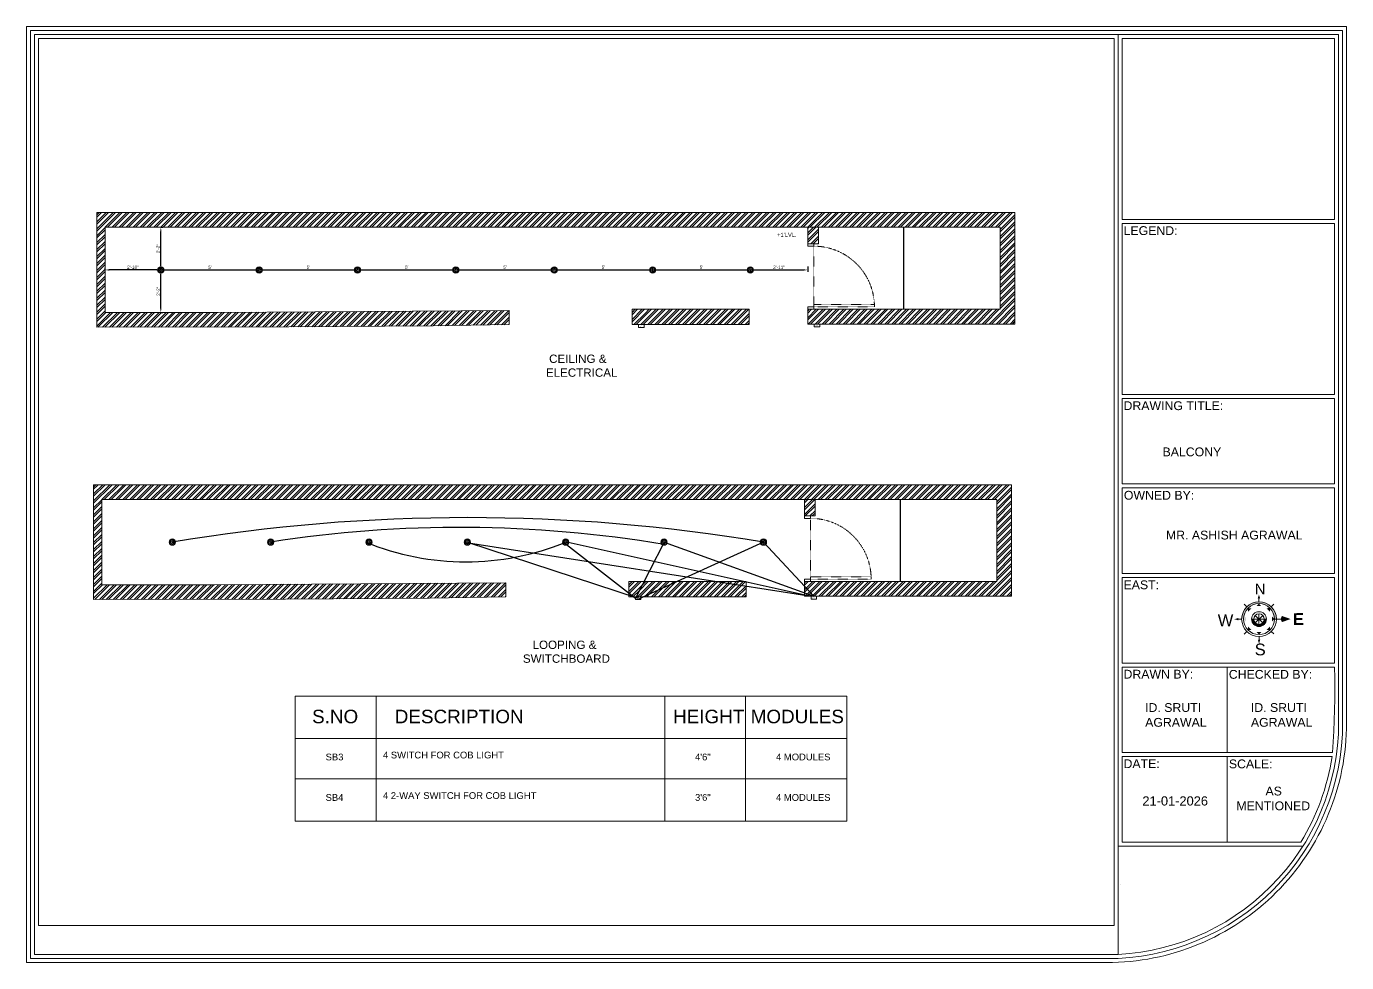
# Model space of a CAD drawing. Header units: inches. Extents: x 213 to 17763, y -4830 to 1802.
# Drawn here: x 8540 to 9346, y -1275 to -704 of the extents above; entities that cross this region are included whole.
import ezdxf

# ---------------------------------------------------------------- set-up
doc = ezdxf.new("R2010")
doc.units = ezdxf.units.IN
doc.header["$MEASUREMENT"] = 0
for name, pattern in [('ACAD_ISO02W100', [15, 12, -3]), ('AUDIT_D_060311083008-3', [0]), ('DASHED2', [0.375, 0.25, -0.125]), ('HIDDEN', [0.375, 0.25, -0.125])]:
    doc.linetypes.add(name, pattern=pattern)
for name, color, linetype in [('.', 30, 'Continuous'), ('A-DOOR', 251, 'AUDIT_D_060311083008-3'), ('A-Door-Frame', 1, 'Continuous'), ('A-Door-Swing', 8, 'HIDDEN'), ('PDF2_0', 7, 'Continuous'), ('PDF2_MK. FURNITURE', 7, 'Continuous'), ('PDF2_MK. HATCH', 7, 'Continuous'), ('PDF2_Text', 1, 'Continuous'), ('PDF3_Text', 1, 'Continuous')]:
    doc.layers.add(name, color=color, linetype=linetype)
doc.layers.add('PDF2_MK. KITCHEN ESSENTAILS', color=7, linetype='Continuous', true_color=0x767676)
doc.layers.add('ROD', color=7, linetype='Continuous', lineweight=9)
doc.styles.add('PDF Arial', font='arial.ttf')
doc.styles.get("Standard").update_dxf_attribs({"font": 'arial.ttf'})
doc.dimstyles.new('ISO-25', dxfattribs={"dimtxt": 4.5, "dimasz": 2.5, "dimexe": 1.25, "dimexo": 0.625, "dimtad": 1, "dimdec": 0, "dimlunit": 4, "dimtxsty": 'Standard', "dimcen": 2.5, "dimadec": 0, "dimazin": 0, "dimtfac": 1, "dimtdec": 0, "dimtmove": 0, "dimatfit": 3, "dimfxl": 1, "dimarcsym": 0})
pattern_1 = [(45, (-302.3057, -254.818), (-2.1213203, 2.1213203), []), (45, (-300.8915, -254.818), (-2.1213203, 2.1213203), [])]
pattern_2 = [(45, (-300.3057, -88.784), (-2.1213203, 2.1213203), []), (45, (-298.8915, -88.784), (-2.1213203, 2.1213203), [])]

# ---------------------------------------------------------------- blocks, each defined once
blk = doc.blocks.new('*U785')
at = {"layer": 'A-Door-Frame', "lineweight": 5}
for p, q in [((0, -100), (0, 0)), ((1090, -100), (1090, 0))]:
    blk.add_line(p, q, dxfattribs=at)
for points in [[(0, -100), (40, -100), (40, 0), (0, 0)], [(1090, -100), (1050, -100), (1050, 0), (1090, 0)]]:
    blk.add_lwpolyline(points, dxfattribs=at)
at = {"layer": 'A-Door-Swing', "linetype": 'DASHED2', "lineweight": 5}
blk.add_line((49, 0), (1059, 0), dxfattribs=at)
blk.add_lwpolyline([(40, 0), (40, 1010), (80, 1010), (80, 0)], close=True, dxfattribs=at)
blk.add_arc((40, 0), 1010, 360, 90, dxfattribs=at)
blk = doc.blocks.new('*D787')
at = {"color": 0, "linetype": 'ACAD_ISO02W100', "lineweight": -2, "transparency": 16777216}
for p, q in [((8588.19, -852.74), (8588.19, -851.49)), ((8622.19, -852.74), (8622.19, -851.49))]:
    blk.add_line(p, q, dxfattribs=at)
at = {"color": 0, "linetype": 'AUDIT_D_060311083008-3', "lineweight": -2, "transparency": 16777216}
blk.add_line((8619.69, -852.74), (8590.69, -852.74), dxfattribs=at)
at = {"color": 0, "transparency": 16777216}
for points in [[(8590.69, -852.32), (8590.69, -853.16), (8588.19, -852.74)], [(8619.69, -852.32), (8619.69, -853.16), (8622.19, -852.74)]]:
    blk.add_solid(points, dxfattribs=at)
at = {"layer": 'Defpoints', "color": 0, "transparency": 16777216}
for p in [(8588.19, -852.74), (8588.19, -852.74), (8622.19, -852.74)]:
    blk.add_point(p, dxfattribs=at)
at = {"color": 0, "lineweight": 5, "transparency": 16777216, "insert": (8605.19, -851.09), "char_height": 2, "attachment_point": 5}
blk.add_mtext('2\'-10"', dxfattribs=at)
blk = doc.blocks.new('*D788')
at = {"color": 0, "linetype": 'ACAD_ISO02W100', "lineweight": -2, "transparency": 16777216}
for p, q in [((8622.19, -826.74), (8623.44, -826.74)), ((8622.19, -852.74), (8623.44, -852.74))]:
    blk.add_line(p, q, dxfattribs=at)
at = {"color": 0, "linetype": 'AUDIT_D_060311083008-3', "lineweight": -2, "transparency": 16777216}
blk.add_line((8622.19, -850.24), (8622.19, -829.24), dxfattribs=at)
at = {"color": 0, "transparency": 16777216}
for points in [[(8621.78, -829.24), (8622.61, -829.24), (8622.19, -826.74)], [(8621.78, -850.24), (8622.61, -850.24), (8622.19, -852.74)]]:
    blk.add_solid(points, dxfattribs=at)
at = {"layer": 'Defpoints', "color": 0, "transparency": 16777216}
for p in [(8622.19, -826.74), (8622.19, -826.74), (8622.19, -852.74)]:
    blk.add_point(p, dxfattribs=at)
at = {"color": 0, "lineweight": 5, "transparency": 16777216, "insert": (8620.57, -839.74), "char_height": 2, "attachment_point": 5, "rotation": 90}
blk.add_mtext('2\'-2"', dxfattribs=at)
blk = doc.blocks.new('*D789')
at = {"color": 0, "linetype": 'ACAD_ISO02W100', "lineweight": -2, "transparency": 16777216}
for p, q in [((8622.19, -852.74), (8622.19, -851.49)), ((8682.19, -852.74), (8682.19, -851.49))]:
    blk.add_line(p, q, dxfattribs=at)
at = {"color": 0, "linetype": 'AUDIT_D_060311083008-3', "lineweight": -2, "transparency": 16777216}
blk.add_line((8624.69, -852.74), (8679.69, -852.74), dxfattribs=at)
at = {"color": 0, "transparency": 16777216}
for points in [[(8624.69, -852.32), (8624.69, -853.16), (8622.19, -852.74)], [(8679.69, -852.32), (8679.69, -853.16), (8682.19, -852.74)]]:
    blk.add_solid(points, dxfattribs=at)
at = {"layer": 'Defpoints', "color": 0, "transparency": 16777216}
for p in [(8622.19, -852.74), (8682.19, -852.74), (8682.19, -852.74)]:
    blk.add_point(p, dxfattribs=at)
at = {"color": 0, "lineweight": 5, "transparency": 16777216, "insert": (8652.19, -851.1), "char_height": 2, "attachment_point": 5}
blk.add_mtext("5'", dxfattribs=at)
blk = doc.blocks.new('*D790')
at = {"color": 0, "linetype": 'ACAD_ISO02W100', "lineweight": -2, "transparency": 16777216}
for p, q in [((8682.19, -852.74), (8682.19, -851.49)), ((8742.19, -852.74), (8742.19, -851.49))]:
    blk.add_line(p, q, dxfattribs=at)
at = {"color": 0, "linetype": 'AUDIT_D_060311083008-3', "lineweight": -2, "transparency": 16777216}
blk.add_line((8684.69, -852.74), (8739.69, -852.74), dxfattribs=at)
at = {"color": 0, "transparency": 16777216}
for points in [[(8684.69, -852.32), (8684.69, -853.16), (8682.19, -852.74)], [(8739.69, -852.32), (8739.69, -853.16), (8742.19, -852.74)]]:
    blk.add_solid(points, dxfattribs=at)
at = {"layer": 'Defpoints', "color": 0, "transparency": 16777216}
for p in [(8682.19, -852.74), (8742.19, -852.74), (8742.19, -852.74)]:
    blk.add_point(p, dxfattribs=at)
at = {"color": 0, "lineweight": 5, "transparency": 16777216, "insert": (8712.19, -851.1), "char_height": 2, "attachment_point": 5}
blk.add_mtext("5'", dxfattribs=at)
blk = doc.blocks.new('*D791')
at = {"color": 0, "linetype": 'ACAD_ISO02W100', "lineweight": -2, "transparency": 16777216}
for p, q in [((8742.19, -852.74), (8742.19, -851.49)), ((8802.19, -852.74), (8802.19, -851.49))]:
    blk.add_line(p, q, dxfattribs=at)
at = {"color": 0, "linetype": 'AUDIT_D_060311083008-3', "lineweight": -2, "transparency": 16777216}
blk.add_line((8744.69, -852.74), (8799.69, -852.74), dxfattribs=at)
at = {"color": 0, "transparency": 16777216}
for points in [[(8744.69, -852.32), (8744.69, -853.16), (8742.19, -852.74)], [(8799.69, -852.32), (8799.69, -853.16), (8802.19, -852.74)]]:
    blk.add_solid(points, dxfattribs=at)
at = {"layer": 'Defpoints', "color": 0, "transparency": 16777216}
for p in [(8742.19, -852.74), (8802.19, -852.74), (8802.19, -852.74)]:
    blk.add_point(p, dxfattribs=at)
at = {"color": 0, "lineweight": 5, "transparency": 16777216, "insert": (8772.19, -851.1), "char_height": 2, "attachment_point": 5}
blk.add_mtext("5'", dxfattribs=at)
blk = doc.blocks.new('*D792')
at = {"color": 0, "linetype": 'ACAD_ISO02W100', "lineweight": -2, "transparency": 16777216}
for p, q in [((8802.19, -852.74), (8802.19, -851.49)), ((8862.19, -852.74), (8862.19, -851.49))]:
    blk.add_line(p, q, dxfattribs=at)
at = {"color": 0, "linetype": 'AUDIT_D_060311083008-3', "lineweight": -2, "transparency": 16777216}
blk.add_line((8804.69, -852.74), (8859.69, -852.74), dxfattribs=at)
at = {"color": 0, "transparency": 16777216}
for points in [[(8804.69, -852.32), (8804.69, -853.16), (8802.19, -852.74)], [(8859.69, -852.32), (8859.69, -853.16), (8862.19, -852.74)]]:
    blk.add_solid(points, dxfattribs=at)
at = {"layer": 'Defpoints', "color": 0, "transparency": 16777216}
for p in [(8802.19, -852.74), (8862.19, -852.74), (8862.19, -852.74)]:
    blk.add_point(p, dxfattribs=at)
at = {"color": 0, "lineweight": 5, "transparency": 16777216, "insert": (8832.19, -851.1), "char_height": 2, "attachment_point": 5}
blk.add_mtext("5'", dxfattribs=at)
blk = doc.blocks.new('*D793')
at = {"color": 0, "linetype": 'ACAD_ISO02W100', "lineweight": -2, "transparency": 16777216}
for p, q in [((8862.19, -852.74), (8862.19, -851.49)), ((8922.19, -852.74), (8922.19, -851.49))]:
    blk.add_line(p, q, dxfattribs=at)
at = {"color": 0, "linetype": 'AUDIT_D_060311083008-3', "lineweight": -2, "transparency": 16777216}
blk.add_line((8864.69, -852.74), (8919.69, -852.74), dxfattribs=at)
at = {"color": 0, "transparency": 16777216}
for points in [[(8864.69, -852.32), (8864.69, -853.16), (8862.19, -852.74)], [(8919.69, -852.32), (8919.69, -853.16), (8922.19, -852.74)]]:
    blk.add_solid(points, dxfattribs=at)
at = {"layer": 'Defpoints', "color": 0, "transparency": 16777216}
for p in [(8862.19, -852.74), (8922.19, -852.74), (8922.19, -852.74)]:
    blk.add_point(p, dxfattribs=at)
at = {"color": 0, "lineweight": 5, "transparency": 16777216, "insert": (8892.19, -851.1), "char_height": 2, "attachment_point": 5}
blk.add_mtext("5'", dxfattribs=at)
blk = doc.blocks.new('*D794')
at = {"color": 0, "linetype": 'ACAD_ISO02W100', "lineweight": -2, "transparency": 16777216}
for p, q in [((8922.19, -852.74), (8922.19, -853.99)), ((8981.83, -852.74), (8981.83, -853.99))]:
    blk.add_line(p, q, dxfattribs=at)
at = {"color": 0, "linetype": 'AUDIT_D_060311083008-3', "lineweight": -2, "transparency": 16777216}
blk.add_line((8924.69, -852.74), (8979.33, -852.74), dxfattribs=at)
at = {"color": 0, "transparency": 16777216}
for points in [[(8924.69, -852.32), (8924.69, -853.16), (8922.19, -852.74)], [(8979.33, -852.32), (8979.33, -853.16), (8981.83, -852.74)]]:
    blk.add_solid(points, dxfattribs=at)
at = {"layer": 'Defpoints', "color": 0, "transparency": 16777216}
for p in [(8922.19, -852.74), (8981.83, -852.74), (8981.83, -852.74)]:
    blk.add_point(p, dxfattribs=at)
at = {"color": 0, "lineweight": 5, "transparency": 16777216, "insert": (8952.01, -851.1), "char_height": 2, "attachment_point": 5}
blk.add_mtext("5'", dxfattribs=at)
blk = doc.blocks.new('*D795')
at = {"color": 0, "linetype": 'ACAD_ISO02W100', "lineweight": -2, "transparency": 16777216}
for p, q in [((8981.83, -852.74), (8981.83, -853.99)), ((9016.83, -850.74), (9016.83, -853.99))]:
    blk.add_line(p, q, dxfattribs=at)
at = {"color": 0, "linetype": 'AUDIT_D_060311083008-3', "lineweight": -2, "transparency": 16777216}
blk.add_line((8984.33, -852.74), (9014.33, -852.74), dxfattribs=at)
at = {"color": 0, "transparency": 16777216}
for points in [[(8984.33, -852.32), (8984.33, -853.16), (8981.83, -852.74)], [(9014.33, -852.32), (9014.33, -853.16), (9016.83, -852.74)]]:
    blk.add_solid(points, dxfattribs=at)
at = {"layer": 'Defpoints', "color": 0, "transparency": 16777216}
for p in [(9016.83, -836.78), (8981.83, -852.74), (9016.83, -852.74)]:
    blk.add_point(p, dxfattribs=at)
at = {"color": 0, "lineweight": 5, "transparency": 16777216, "insert": (8999.33, -851.11), "char_height": 2, "attachment_point": 5}
blk.add_mtext('2\'-11"', dxfattribs=at)
blk = doc.blocks.new('*D796')
at = {"color": 0, "linetype": 'ACAD_ISO02W100', "lineweight": -2, "transparency": 16777216}
for p, q in [((8622.19, -852.74), (8623.44, -852.74)), ((8622.19, -878.74), (8623.44, -878.74))]:
    blk.add_line(p, q, dxfattribs=at)
at = {"color": 0, "linetype": 'AUDIT_D_060311083008-3', "lineweight": -2, "transparency": 16777216}
blk.add_line((8622.19, -876.24), (8622.19, -855.24), dxfattribs=at)
at = {"color": 0, "transparency": 16777216}
for points in [[(8621.78, -855.24), (8622.61, -855.24), (8622.19, -852.74)], [(8621.78, -876.24), (8622.61, -876.24), (8622.19, -878.74)]]:
    blk.add_solid(points, dxfattribs=at)
at = {"layer": 'Defpoints', "color": 0, "transparency": 16777216}
for p in [(8622.19, -852.74), (8622.19, -852.74), (8622.19, -878.74)]:
    blk.add_point(p, dxfattribs=at)
at = {"color": 0, "lineweight": 5, "transparency": 16777216, "insert": (8620.57, -865.74), "char_height": 2, "attachment_point": 5, "rotation": 90}
blk.add_mtext('2\'-2"', dxfattribs=at)

msp = doc.modelspace()

# ---------------------------------------------------------------- hatches: boundary and pattern name
at = {"layer": '.'}
h = msp.add_hatch(dxfattribs=at)
h.set_pattern_fill('ANSI32', color=1, scale=8)
h.set_pattern_definition(pattern_2)
h.paths.add_polyline_path([(9143.19, -817.74), (8583.19, -817.74), (8583.19, -887.74), (8700.19, -887.46), (8788.19, -886.88), (8834.71, -886.09), (8834.71, -877.54), (8657.19, -878.74), (8588.19, -878.74), (8588.19, -826.74), (9134.19, -826.74), (9134.19, -876.74), (9020.49, -876.74), (9020.49, -876.74), (9016.83, -876.74), (9016.83, -885.74), (9143.19, -885.74)])
h.paths.add_polyline_path([(9021.59, -887.04), (9023.36, -887.04), (9023.36, -885.54), (9021.59, -885.54)], flags=25)
h = msp.add_hatch(dxfattribs=at)
h.set_pattern_fill('ANSI32', color=1, scale=8)
h.set_pattern_definition([(45, (-302.3057, 45.726), (-2.1213203, 2.1213203), []), (45, (-300.8915, 45.726), (-2.1213203, 2.1213203), [])])
h.paths.add_polyline_path([(9021.33, -992.77), (9014.83, -992.77), (9014.83, -1002.82), (9018.49, -1002.82), (9021.33, -1002.82)])
h.paths.add_polyline_path([(9023.33, -826.74), (9016.83, -826.74), (9016.83, -836.78), (9020.49, -836.78), (9023.33, -836.78)])
h = msp.add_hatch(dxfattribs=at)
h.set_pattern_fill('ANSI32', color=1, scale=8)
h.set_pattern_definition(pattern_2)
h.paths.add_polyline_path([(8981.19, -876.74), (8939.15, -876.74), (8918.63, -886.09), (8981.19, -886.09)])
h.paths.add_polyline_path([(8918.9, -876.74), (8909.68, -876.74), (8909.68, -883.82), (8912.44, -885.96), (8912.83, -886.09), (8914.11, -886.09)])
h.paths.add_polyline_path([(8909.68, -883.82), (8909.68, -885.06), (8912.44, -885.96)], flags=17)
h.paths.add_polyline_path([(8909.68, -885.06), (8909.68, -886.09), (8912.6, -886.09), (8912.44, -885.96)], flags=17)
h = msp.add_hatch(dxfattribs=at)
h.set_pattern_fill('ANSI32', color=1, scale=8)
h.set_pattern_definition(pattern_2)
h.paths.add_polyline_path([(8939.15, -876.74), (8918.9, -876.74), (8914.11, -886.09), (8917.1, -886.09), (8918.63, -886.09)])
h.paths.add_polyline_path([(8914.44, -887.38), (8916.21, -887.38), (8916.21, -885.89), (8914.44, -885.89)], flags=9)
h = msp.add_hatch(dxfattribs=at)
h.set_pattern_fill('ANSI32', color=1, scale=8)
h.set_pattern_definition(pattern_1)
h.paths.add_polyline_path([(9141.19, -983.77), (8581.19, -983.77), (8581.19, -1053.77), (8698.19, -1053.49), (8786.19, -1052.92), (8832.71, -1052.12), (8832.71, -1043.58), (8655.19, -1044.77), (8586.19, -1044.77), (8586.19, -992.77), (9132.19, -992.77), (9132.19, -1042.77), (9018.49, -1042.77), (9018.49, -1042.77), (9014.83, -1042.77), (9014.83, -1051.77), (9141.19, -1051.77)])
h.paths.add_polyline_path([(9019.59, -1053.07), (9021.36, -1053.07), (9021.36, -1051.57), (9019.59, -1051.57)], flags=25)
h = msp.add_hatch(dxfattribs=at)
h.set_pattern_fill('ANSI32', color=1, scale=8)
h.set_pattern_definition(pattern_1)
h.paths.add_polyline_path([(8979.19, -1042.77), (8937.15, -1042.77), (8916.63, -1052.12), (8979.19, -1052.12)])
h.paths.add_polyline_path([(8916.9, -1042.77), (8907.68, -1042.77), (8907.68, -1049.85), (8910.44, -1052), (8910.83, -1052.12), (8912.11, -1052.12)])
h.paths.add_polyline_path([(8907.68, -1049.85), (8907.68, -1051.09), (8910.44, -1052)], flags=17)
h.paths.add_polyline_path([(8907.68, -1051.09), (8907.68, -1052.12), (8910.6, -1052.12), (8910.44, -1052)], flags=17)
h = msp.add_hatch(dxfattribs=at)
h.set_pattern_fill('ANSI32', color=1, scale=8)
h.set_pattern_definition(pattern_1)
h.paths.add_polyline_path([(8937.15, -1042.77), (8916.9, -1042.77), (8912.11, -1052.12), (8915.1, -1052.12), (8916.63, -1052.12)])
h.paths.add_polyline_path([(8912.44, -1053.42), (8914.21, -1053.42), (8914.21, -1051.92), (8912.44, -1051.92)], flags=9)
at = {"lineweight": 5}
h = msp.add_hatch(dxfattribs=at)
h.set_pattern_fill('AR-SAND', color=5, scale=0.2)
h.set_pattern_definition([(37.5, (-117317.33558, -239173.847), (-0.01259867162, 0.3853647538), [0, -0.304, 0, -0.34, 0, -0.325]), (7.5, (-117317.3356, -239173.847), (0.3539553411, 0.564429213), [0, -0.164, 0, -0.274, 0, -0.105]), (327.5, (-117317.58158, -239173.847), (0.62282837235, 0.0011318107), [0, -0.1, 0, -0.36, 0, -0.47]), (317.5, (-117317.5816, -239173.847), (0.6012253209, 0.175535113), [0, -0.05, 0, -0.236, 0, -0.27])])
h.paths.add_polyline_path([(8623.62, -852.74, -1), (8620.77, -852.74, -1)])
h = msp.add_hatch(dxfattribs=at)
h.set_pattern_fill('AR-SAND', color=5, scale=0.2)
h.set_pattern_definition([(37.5, (-117257.33558, -239173.847), (-0.01259867162, 0.3853647538), [0, -0.304, 0, -0.34, 0, -0.325]), (7.5, (-117257.3356, -239173.847), (0.3539553411, 0.564429213), [0, -0.164, 0, -0.274, 0, -0.105]), (327.5, (-117257.58158, -239173.847), (0.62282837235, 0.0011318107), [0, -0.1, 0, -0.36, 0, -0.47]), (317.5, (-117257.5816, -239173.847), (0.6012253209, 0.175535113), [0, -0.05, 0, -0.236, 0, -0.27])])
h.paths.add_polyline_path([(8683.62, -852.74, -1), (8680.77, -852.74, -1)])
h = msp.add_hatch(dxfattribs=at)
h.set_pattern_fill('AR-SAND', color=5, scale=0.2)
h.set_pattern_definition([(37.5, (-117197.33558, -239173.847), (-0.01259867162, 0.3853647538), [0, -0.304, 0, -0.34, 0, -0.325]), (7.5, (-117197.3356, -239173.847), (0.3539553411, 0.564429213), [0, -0.164, 0, -0.274, 0, -0.105]), (327.5, (-117197.58158, -239173.847), (0.62282837235, 0.0011318107), [0, -0.1, 0, -0.36, 0, -0.47]), (317.5, (-117197.5816, -239173.847), (0.6012253209, 0.175535113), [0, -0.05, 0, -0.236, 0, -0.27])])
h.paths.add_polyline_path([(8743.62, -852.74, -1), (8740.77, -852.74, -1)])
h = msp.add_hatch(dxfattribs=at)
h.set_pattern_fill('AR-SAND', color=5, scale=0.2)
h.set_pattern_definition([(37.5, (-117137.33558, -239173.847), (-0.01259867162, 0.3853647538), [0, -0.304, 0, -0.34, 0, -0.325]), (7.5, (-117137.3356, -239173.847), (0.3539553411, 0.564429213), [0, -0.164, 0, -0.274, 0, -0.105]), (327.5, (-117137.58158, -239173.847), (0.62282837235, 0.0011318107), [0, -0.1, 0, -0.36, 0, -0.47]), (317.5, (-117137.5816, -239173.847), (0.6012253209, 0.175535113), [0, -0.05, 0, -0.236, 0, -0.27])])
h.paths.add_polyline_path([(8803.62, -852.74, -1), (8800.77, -852.74, -1)])
h = msp.add_hatch(dxfattribs=at)
h.set_pattern_fill('AR-SAND', color=5, scale=0.2)
h.set_pattern_definition([(37.5, (-117077.33558, -239173.847), (-0.01259867162, 0.3853647538), [0, -0.304, 0, -0.34, 0, -0.325]), (7.5, (-117077.3356, -239173.847), (0.3539553411, 0.564429213), [0, -0.164, 0, -0.274, 0, -0.105]), (327.5, (-117077.58158, -239173.847), (0.62282837235, 0.0011318107), [0, -0.1, 0, -0.36, 0, -0.47]), (317.5, (-117077.5816, -239173.847), (0.6012253209, 0.175535113), [0, -0.05, 0, -0.236, 0, -0.27])])
h.paths.add_polyline_path([(8863.62, -852.74, -1), (8860.77, -852.74, -1)])
h = msp.add_hatch(dxfattribs=at)
h.set_pattern_fill('AR-SAND', color=5, scale=0.2)
h.set_pattern_definition([(37.5, (-117017.33558, -239173.847), (-0.01259867162, 0.3853647538), [0, -0.304, 0, -0.34, 0, -0.325]), (7.5, (-117017.3356, -239173.847), (0.3539553411, 0.564429213), [0, -0.164, 0, -0.274, 0, -0.105]), (327.5, (-117017.58158, -239173.847), (0.62282837235, 0.0011318107), [0, -0.1, 0, -0.36, 0, -0.47]), (317.5, (-117017.5816, -239173.847), (0.6012253209, 0.175535113), [0, -0.05, 0, -0.236, 0, -0.27])])
h.paths.add_polyline_path([(8923.62, -852.74, -1), (8920.77, -852.74, -1)])
h = msp.add_hatch(dxfattribs=at)
h.set_pattern_fill('AR-SAND', color=5, scale=0.2)
h.set_pattern_definition([(37.5, (-116957.70275, -239173.847), (-0.01259867162, 0.3853647538), [0, -0.304, 0, -0.34, 0, -0.325]), (7.5, (-116957.70275, -239173.847), (0.3539553411, 0.564429213), [0, -0.164, 0, -0.274, 0, -0.105]), (327.5, (-116957.94875, -239173.847), (0.62282837235, 0.0011318107), [0, -0.1, 0, -0.36, 0, -0.47]), (317.5, (-116957.94875, -239173.847), (0.6012253209, 0.175535113), [0, -0.05, 0, -0.236, 0, -0.27])])
h.paths.add_polyline_path([(8983.26, -852.74, -1), (8980.4, -852.74, -1)])
h = msp.add_hatch(dxfattribs=at)
h.set_pattern_fill('AR-SAND', color=5, scale=0.2)
h.set_pattern_definition([(37.5, (-117310.3356, -239339.88088), (-0.01259867162, 0.3853647538), [0, -0.304, 0, -0.34, 0, -0.325]), (7.5, (-117310.3356, -239339.8809), (0.3539553411, 0.564429213), [0, -0.164, 0, -0.274, 0, -0.105]), (327.5, (-117310.5816, -239339.88088), (0.62282837235, 0.0011318107), [0, -0.1, 0, -0.36, 0, -0.47]), (317.5, (-117310.5816, -239339.8809), (0.6012253209, 0.175535113), [0, -0.05, 0, -0.236, 0, -0.27])])
h.paths.add_polyline_path([(8630.62, -1018.77, -1), (8627.77, -1018.77, -1)])
h = msp.add_hatch(dxfattribs=at)
h.set_pattern_fill('AR-SAND', color=5, scale=0.2)
h.set_pattern_definition([(37.5, (-117250.3356, -239339.88088), (-0.01259867162, 0.3853647538), [0, -0.304, 0, -0.34, 0, -0.325]), (7.5, (-117250.3356, -239339.8809), (0.3539553411, 0.564429213), [0, -0.164, 0, -0.274, 0, -0.105]), (327.5, (-117250.5816, -239339.88088), (0.62282837235, 0.0011318107), [0, -0.1, 0, -0.36, 0, -0.47]), (317.5, (-117250.5816, -239339.8809), (0.6012253209, 0.175535113), [0, -0.05, 0, -0.236, 0, -0.27])])
h.paths.add_polyline_path([(8690.62, -1018.77, -1), (8687.77, -1018.77, -1)])
h = msp.add_hatch(dxfattribs=at)
h.set_pattern_fill('AR-SAND', color=5, scale=0.2)
h.set_pattern_definition([(37.5, (-117190.3356, -239339.88088), (-0.01259867162, 0.3853647538), [0, -0.304, 0, -0.34, 0, -0.325]), (7.5, (-117190.3356, -239339.8809), (0.3539553411, 0.564429213), [0, -0.164, 0, -0.274, 0, -0.105]), (327.5, (-117190.5816, -239339.88088), (0.62282837235, 0.0011318107), [0, -0.1, 0, -0.36, 0, -0.47]), (317.5, (-117190.5816, -239339.8809), (0.6012253209, 0.175535113), [0, -0.05, 0, -0.236, 0, -0.27])])
h.paths.add_polyline_path([(8750.62, -1018.77, -1), (8747.77, -1018.77, -1)])
h = msp.add_hatch(dxfattribs=at)
h.set_pattern_fill('AR-SAND', color=5, scale=0.2)
h.set_pattern_definition([(37.5, (-117130.3356, -239339.88088), (-0.01259867162, 0.3853647538), [0, -0.304, 0, -0.34, 0, -0.325]), (7.5, (-117130.3356, -239339.8809), (0.3539553411, 0.564429213), [0, -0.164, 0, -0.274, 0, -0.105]), (327.5, (-117130.5816, -239339.88088), (0.62282837235, 0.0011318107), [0, -0.1, 0, -0.36, 0, -0.47]), (317.5, (-117130.5816, -239339.8809), (0.6012253209, 0.175535113), [0, -0.05, 0, -0.236, 0, -0.27])])
h.paths.add_polyline_path([(8810.62, -1018.77, -1), (8807.77, -1018.77, -1)])
h = msp.add_hatch(dxfattribs=at)
h.set_pattern_fill('AR-SAND', color=5, scale=0.2)
h.set_pattern_definition([(37.5, (-117070.3356, -239339.88088), (-0.01259867162, 0.3853647538), [0, -0.304, 0, -0.34, 0, -0.325]), (7.5, (-117070.3356, -239339.8809), (0.3539553411, 0.564429213), [0, -0.164, 0, -0.274, 0, -0.105]), (327.5, (-117070.5816, -239339.88088), (0.62282837235, 0.0011318107), [0, -0.1, 0, -0.36, 0, -0.47]), (317.5, (-117070.5816, -239339.8809), (0.6012253209, 0.175535113), [0, -0.05, 0, -0.236, 0, -0.27])])
h.paths.add_polyline_path([(8870.62, -1018.77, -1), (8867.77, -1018.77, -1)])
h = msp.add_hatch(dxfattribs=at)
h.set_pattern_fill('AR-SAND', color=5, scale=0.2)
h.set_pattern_definition([(37.5, (-117010.3356, -239339.88088), (-0.01259867162, 0.3853647538), [0, -0.304, 0, -0.34, 0, -0.325]), (7.5, (-117010.3356, -239339.8809), (0.3539553411, 0.564429213), [0, -0.164, 0, -0.274, 0, -0.105]), (327.5, (-117010.5816, -239339.88088), (0.62282837235, 0.0011318107), [0, -0.1, 0, -0.36, 0, -0.47]), (317.5, (-117010.5816, -239339.8809), (0.6012253209, 0.175535113), [0, -0.05, 0, -0.236, 0, -0.27])])
h.paths.add_polyline_path([(8930.62, -1018.77, -1), (8927.77, -1018.77, -1)])
h = msp.add_hatch(dxfattribs=at)
h.set_pattern_fill('AR-SAND', color=5, scale=0.2)
h.set_pattern_definition([(37.5, (-116949.70277, -239339.88088), (-0.01259867162, 0.3853647538), [0, -0.304, 0, -0.34, 0, -0.325]), (7.5, (-116949.70277, -239339.8809), (0.3539553411, 0.564429213), [0, -0.164, 0, -0.274, 0, -0.105]), (327.5, (-116949.94877, -239339.88088), (0.62282837235, 0.0011318107), [0, -0.1, 0, -0.36, 0, -0.47]), (317.5, (-116949.94877, -239339.8809), (0.6012253209, 0.175535113), [0, -0.05, 0, -0.236, 0, -0.27])])
h.paths.add_polyline_path([(8991.26, -1018.77, -1), (8988.4, -1018.77, -1)])
at = {"layer": 'PDF2_0', "lineweight": 5, "transparency": 33554559}
for points in [[(9292.09, -1052.91), (9292.84, -1053.28), (9292.07, -1050.64), (9291.32, -1053.28)], [(9279.29, -1065.76), (9279.66, -1065), (9277.03, -1065.78), (9279.68, -1066.51)], [(9296.63, -1065.71), (9295.31, -1065.71), (9295.27, -1066.22), (9295.25, -1066.3), (9295.16, -1066.71), (9295.08, -1066.9), (9294.96, -1067.18), (9294.8, -1067.44), (9294.72, -1067.61), (9294.39, -1067.97), (9294.39, -1067.99), (9294, -1068.32), (9293.74, -1068.48), (9293.58, -1068.58), (9293.11, -1068.77), (9292.62, -1068.89), (9292.21, -1068.93), (9292.11, -1068.93), (9291.62, -1068.89), (9291.14, -1068.77), (9290.67, -1068.58), (9290.52, -1068.5), (9290.24, -1068.32), (9289.85, -1067.99), (9289.53, -1067.61), (9289.45, -1067.46), (9289.26, -1067.18), (9289.14, -1066.92), (9289.08, -1066.73), (9288.96, -1066.24), (9288.92, -1065.74), (9287.59, -1065.74), (9287.61, -1066.24), (9287.64, -1066.33), (9287.72, -1066.73), (9287.74, -1066.92), (9287.84, -1067.18), (9287.94, -1067.46), (9288, -1067.61), (9288.2, -1067.99), (9288.41, -1068.32), (9288.53, -1068.5), (9288.61, -1068.58), (9288.77, -1068.77), (9288.88, -1068.89), (9288.92, -1068.93), (9289.34, -1069.32), (9289.36, -1069.32), (9289.85, -1069.64), (9289.85, -1069.66), (9290.38, -1069.91), (9290.4, -1069.91), (9290.93, -1070.09), (9290.95, -1070.11), (9291.52, -1070.21), (9291.54, -1070.21), (9292.13, -1070.25), (9292.68, -1070.21), (9292.72, -1070.21), (9293.27, -1070.11), (9293.29, -1070.09), (9293.82, -1069.91), (9293.86, -1069.91), (9294.37, -1069.66), (9294.39, -1069.64), (9294.86, -1069.32), (9294.88, -1069.32), (9295.31, -1068.93), (9295.33, -1068.93), (9295.35, -1068.89), (9295.45, -1068.77), (9295.63, -1068.58), (9295.71, -1068.48), (9295.82, -1068.32), (9296.04, -1067.99), (9296.04, -1067.97), (9296.3, -1067.44), (9296.39, -1067.18), (9296.49, -1066.9), (9296.53, -1066.71), (9296.61, -1066.3), (9296.61, -1066.22)], [(9311.38, -1065.67), (9306.09, -1063.8), (9305.34, -1065.69), (9306.09, -1067.59)], [(9292.15, -1078.56), (9291.4, -1078.17), (9292.15, -1080.81), (9292.91, -1078.17)]]:
    msp.add_hatch(color=256, dxfattribs=at).paths.add_polyline_path(points)
h = msp.add_hatch(color=256, dxfattribs=at)
h.paths.add_polyline_path([(9282.69, -1065.76), (9284.2, -1067.26), (9284.2, -1064.25)])
h.paths.add_polyline_path([(9293.01, -1055.17), (9292.09, -1055.15), (9291.26, -1055.17), (9291.16, -1055.19), (9290.32, -1055.3), (9290.24, -1055.32), (9289.41, -1055.5), (9289.34, -1055.52), (9288.53, -1055.76), (9288.47, -1055.78), (9287.68, -1056.13), (9287.61, -1056.15), (9287.31, -1056.29), (9287.25, -1056.33), (9287.25, -1056.35), (9286.8, -1056.58), (9286.66, -1056.66), (9286.21, -1056.94), (9286.03, -1057.07), (9285.72, -1057.31), (9285.29, -1057.64), (9285.19, -1057.72), (9284.66, -1058.23), (9284.6, -1058.27), (9284.13, -1058.78), (9283.99, -1058.94), (9283.65, -1059.39), (9283.42, -1059.67), (9283.18, -1060.06), (9282.93, -1060.46), (9282.77, -1060.79), (9282.51, -1061.28), (9282.41, -1061.54), (9282.16, -1062.13), (9282.1, -1062.34), (9281.88, -1063.01), (9281.86, -1063.17), (9281.69, -1063.92), (9281.67, -1064.03), (9281.57, -1064.84), (9281.57, -1064.88), (9281.53, -1065.76), (9282.69, -1065.76), (9282.73, -1064.88), (9282.73, -1064.84), (9282.83, -1064.03), (9282.87, -1063.92), (9283.04, -1063.17), (9283.1, -1063.01), (9283.32, -1062.34), (9283.4, -1062.13), (9283.67, -1061.54), (9283.81, -1061.28), (9284.09, -1060.79), (9284.32, -1060.46), (9284.58, -1060.06), (9284.89, -1059.67), (9285.13, -1059.39), (9285.74, -1058.78), (9286.35, -1058.27), (9286.41, -1058.23), (9287.13, -1057.72), (9287.29, -1057.64), (9287.9, -1057.31), (9288.41, -1057.07), (9288.69, -1056.94), (9289.51, -1056.66), (9289.89, -1056.58), (9290.36, -1056.48), (9291.22, -1056.35), (9291.32, -1056.33), (9292.09, -1056.29), (9292.97, -1056.33), (9293.82, -1056.46), (9294.21, -1056.56), (9294.68, -1056.66), (9295.49, -1056.92), (9295.75, -1057.05), (9296.3, -1057.27), (9296.87, -1057.6), (9297.06, -1057.7), (9297.77, -1058.19), (9297.81, -1058.23), (9298.44, -1058.76), (9298.6, -1058.9), (9299.07, -1059.37), (9299.3, -1059.63), (9299.62, -1060.04), (9299.89, -1060.4), (9300.11, -1060.75), (9300.39, -1061.24), (9300.54, -1061.5), (9300.8, -1062.09), (9300.9, -1062.3), (9301.13, -1062.97), (9301.35, -1063.86), (9301.37, -1063.96), (9301.49, -1064.78), (9301.49, -1064.84), (9301.53, -1065.69), (9301.53, -1065.71), (9302.69, -1065.69), (9302.65, -1064.84), (9302.65, -1064.78), (9302.55, -1063.96), (9302.53, -1063.86), (9302.37, -1063.13), (9302.33, -1062.97), (9302.12, -1062.3), (9302.04, -1062.09), (9301.82, -1061.5), (9301.7, -1061.24), (9301.45, -1060.75), (9301.27, -1060.4), (9301.03, -1060.04), (9300.76, -1059.63), (9300.56, -1059.37), (9300.21, -1058.9), (9300.07, -1058.76), (9299.58, -1058.23), (9299.54, -1058.19), (9299.01, -1057.7), (9298.89, -1057.6), (9298.48, -1057.27), (9298.16, -1057.05), (9297.99, -1056.92), (9297.55, -1056.66), (9297.38, -1056.56), (9297.2, -1056.46), (9296.98, -1056.33), (9296.91, -1056.29), (9296.61, -1056.15), (9296.57, -1056.13), (9295.75, -1055.78), (9295.71, -1055.76), (9294.88, -1055.52), (9294.82, -1055.5), (9293.96, -1055.32), (9293.92, -1055.3), (9293.05, -1055.19)])

# ---------------------------------------------------------------- linework, layer by layer
for p, q in [((9075.51, -876.74), (9075.51, -826.74)), ((9073.51, -1042.77), (9073.51, -992.77))]:
    msp.add_line(p, q)
at = {"color": 3}
for p, q in [((8807.27, -1018.77), (9018.83, -1051.77)), ((8809.19, -1018.77), (8913.39, -1052.97)), ((8867.77, -1018.77), (8911.68, -1052.97)), ((8870.62, -1018.77), (9018.83, -1051.77)), ((8929.19, -1018.77), (8911.68, -1052.97)), ((8989.83, -1018.77), (8914.01, -1053.32)), ((8929.19, -1018.77), (9020.53, -1051.77)), ((8989.83, -1018.77), (9020.54, -1051.77))]:
    msp.add_line(p, q, dxfattribs=at)
at = {"lineweight": 5}
for p, q in [((9040.69, -1112.77), (8704.19, -1112.77)), ((8704.19, -1112.77), (8704.19, -1138.5)), ((8753.59, -1112.77), (8753.59, -1188.92)), ((8929.56, -1112.77), (8929.56, -1188.92)), ((8978.95, -1112.77), (8978.95, -1188.92)), ((9040.69, -1112.77), (9040.69, -1188.92)), ((8704.19, -1124.09), (8704.19, -1188.92)), ((8704.19, -1138.5), (9040.69, -1138.5)), ((8704.19, -1163.2), (9040.69, -1163.2)), ((8704.19, -1188.92), (9040.69, -1188.92))]:
    msp.add_line(p, q, dxfattribs=at)
at = {"color": 5, "lineweight": 5}
for points in [[(9024.25, -887.42), (9020.83, -887.42), (9020.83, -885.74), (9024.25, -885.74)], [(8917.1, -887.77), (8913.68, -887.77), (8913.68, -886.09), (8917.1, -886.09)], [(8915.1, -1053.81), (8911.68, -1053.81), (8911.68, -1052.12), (8915.1, -1052.12)], [(9022.25, -1053.46), (9018.83, -1053.46), (9018.83, -1051.77), (9022.25, -1051.77)]]:
    msp.add_lwpolyline(points, close=True, dxfattribs=at)
for centre, radius in [((8622.19, -852.74), 1.93), ((8622.19, -852.74), 1.43), ((8682.19, -852.74), 1.93), ((8682.19, -852.74), 1.43), ((8742.19, -852.74), 1.93), ((8742.19, -852.74), 1.43), ((8802.19, -852.74), 1.93), ((8802.19, -852.74), 1.43), ((8862.19, -852.74), 1.93), ((8862.19, -852.74), 1.43), ((8922.19, -852.74), 1.93), ((8922.19, -852.74), 1.43), ((8981.83, -852.74), 1.93), ((8981.83, -852.74), 1.43), ((8629.19, -1018.77), 1.93), ((8629.19, -1018.77), 1.43), ((8689.19, -1018.77), 1.93), ((8689.19, -1018.77), 1.43), ((8749.19, -1018.77), 1.93), ((8749.19, -1018.77), 1.43), ((8809.19, -1018.77), 1.93), ((8809.19, -1018.77), 1.43), ((8869.19, -1018.77), 1.93), ((8869.19, -1018.77), 1.43), ((8929.19, -1018.77), 1.93), ((8929.19, -1018.77), 1.43), ((8989.83, -1018.77), 1.93), ((8989.83, -1018.77), 1.43)]:
    msp.add_circle(centre, radius, dxfattribs=at)
at = {"color": 1}
for centre, radius, start, end in [((8809.51, -2098.28), 1094.46, 80.51711, 99.48289), ((8804.79, -1759.16), 749.35, 80.4438, 98.87396), ((8808.23, -870.59), 160.24, 247.6373, 292.3627)]:
    msp.add_arc(centre, radius, start, end, dxfattribs=at)
at = {"layer": 'PDF2_0', "lineweight": 5}
for points in [[(9199.13, -1275.24), (8540.19, -1275.24), (8540.19, -704.19), (9345.55, -704.19), (9345.55, -1128.82, -0.414214)], [(9317.57, -1201.78), (9208.66, -1201.78), (9208.66, -1149.6), (9336.68, -1149.6, -0.100864)]]:
    msp.add_lwpolyline(points, format="xyb", close=True, dxfattribs=at)
for points in [[(9199.13, -1272.82), (8542.62, -1272.82), (8542.62, -706.62), (9343.13, -706.62), (9343.13, -1128.82, -0.414214), (9199.13, -1272.82)], [(9199.13, -1270.38), (8545.06, -1270.38), (8545.06, -709.06), (9340.69, -709.06), (9340.69, -1128.82, -0.414214), (9199.13, -1270.38)]]:
    msp.add_lwpolyline(points, format="xyb", dxfattribs=at)
for points in [[(8547.5, -711.5), (9203.77, -711.5), (9203.77, -1252.57), (8547.5, -1252.57)], [(9208.66, -711.5), (9338.25, -711.5), (9338.25, -821.88), (9208.66, -821.88)], [(9208.66, -824.32), (9338.25, -824.32), (9338.25, -928.68), (9208.66, -928.68)], [(9208.66, -931.12), (9338.25, -931.12), (9338.25, -983.3), (9208.66, -983.3)], [(9208.66, -985.74), (9338.25, -985.74), (9338.25, -1037.92), (9208.66, -1037.92)], [(9208.66, -1040.36), (9338.25, -1040.36), (9338.25, -1092.54), (9208.66, -1092.54)], [(9338.25, -1094.98), (9208.66, -1094.98), (9208.66, -1147.16), (9337.03, -1147.16), (9337.45, -1140.64), (9337.78, -1134.13), (9338.04, -1127.6), (9338.25, -1121.09), (9338.35, -1114.56), (9338.39, -1108.02), (9338.35, -1101.51)]]:
    msp.add_lwpolyline(points, close=True, dxfattribs=at)
for points in [[(9292.09, -1055.15), (9292.09, -1052.91)], [(9284.6, -1058.27), (9283.02, -1056.68)], [(9292.11, -1062.52), (9292.11, -1068.93)], [(9299.58, -1058.23), (9301.17, -1056.64)], [(9281.53, -1065.76), (9279.29, -1065.76)], [(9287.59, -1065.74), (9288.92, -1065.74), (9295.31, -1065.71), (9296.63, -1065.71)], [(9289.85, -1067.99), (9288.2, -1067.99), (9289.85, -1067.99)], [(9294.37, -1063.46), (9289.85, -1067.99)], [(9294.39, -1067.99), (9289.85, -1063.48)], [(9302.69, -1065.69), (9301.53, -1065.71)], [(9304.93, -1065.69), (9302.69, -1065.69), (9305.34, -1065.69)], [(9284.64, -1073.22), (9283.08, -1074.81)], [(9292.13, -1076.32), (9292.15, -1078.56)], [(9299.62, -1073.2), (9301.21, -1074.77)], [(9272.66, -1094.98), (9272.66, -1147.16)], [(9272.66, -1149.6), (9272.66, -1201.78)], [(9206.21, -1204.22), (9318.93, -1204.22)]]:
    msp.add_lwpolyline(points, dxfattribs=at)
for centre, radius in [((9292.12, -1065.73), 10.59), ((9292.12, -1065.73), 9.43), ((9292.11, -1065.73), 4.52), ((9292.12, -1065.73), 3.2)]:
    msp.add_circle(centre, radius, dxfattribs=at)
for start, end in [(0, 1.759553279988484e-06), (269.9999982404467, 270)]:
    msp.add_arc((9199.12, -1128.81), 146.43, start, end, dxfattribs=at)
at = {"layer": 'PDF2_0', "lineweight": 5, "transparency": 33554559}
for points in [[(9285.44, -1059.08), (9285.44, -1061.22), (9287.57, -1059.08)], [(9292.09, -1056.29), (9290.59, -1057.82), (9293.6, -1057.8)], [(9298.77, -1059.04), (9296.63, -1059.06), (9298.77, -1061.18)], [(9285.46, -1072.41), (9287.59, -1072.41), (9285.46, -1070.27)], [(9298.81, -1072.37), (9298.79, -1070.25), (9296.67, -1072.39)], [(9301.53, -1065.71), (9300.03, -1064.21), (9300.03, -1067.22)], [(9292.13, -1075.16), (9293.64, -1073.65), (9290.63, -1073.65)]]:
    msp.add_solid(points, dxfattribs=at)
at = {"layer": 'PDF2_MK. FURNITURE', "lineweight": 5}
msp.add_lwpolyline([(9207.6, -1227.32), (9207.6, -1227.38)], dxfattribs=at)
at = {"layer": 'PDF2_MK. HATCH', "lineweight": 5}
msp.add_lwpolyline([(9206.21, -709.06), (9206.21, -1270.19)], dxfattribs=at)
at = {"layer": 'PDF2_MK. KITCHEN ESSENTAILS', "lineweight": 5}
msp.add_lwpolyline([(8547.5, -1252.57), (9203.77, -1252.57), (9203.77, -711.5), (8547.5, -711.5)], close=True, dxfattribs=at)
at = {"layer": 'ROD'}
for p, q in [((9143.19, -817.74), (8583.19, -817.74)), ((8583.19, -817.74), (8583.19, -887.74)), ((9143.19, -885.74), (9143.19, -817.74)), ((8588.19, -826.74), (9134.19, -826.74)), ((8588.19, -826.74), (8588.19, -878.74)), ((8588.19, -826.74), (8588.19, -878.74)), ((9134.19, -826.74), (9134.19, -876.74)), ((8657.19, -878.74), (8834.71, -877.54)), ((8981.19, -876.74), (8909.68, -876.74)), ((9134.19, -876.74), (9016.83, -876.74)), ((8657.19, -878.74), (8588.19, -878.74)), ((9016.83, -885.74), (9143.19, -885.74)), ((8700.19, -887.46), (8583.19, -887.74)), ((8700.19, -887.46), (8788.19, -886.88)), ((8788.19, -886.88), (8834.71, -886.09)), ((8909.68, -886.09), (8981.19, -886.09)), ((9141.19, -983.77), (8581.19, -983.77)), ((8581.19, -983.77), (8581.19, -1053.77)), ((9141.19, -1051.77), (9141.19, -983.77)), ((8586.19, -992.77), (9132.19, -992.77)), ((8586.19, -992.77), (8586.19, -1044.77)), ((8586.19, -992.77), (8586.19, -1044.77)), ((9132.19, -992.77), (9132.19, -1042.77)), ((8655.19, -1044.77), (8586.19, -1044.77)), ((8655.19, -1044.77), (8832.71, -1043.58)), ((8979.19, -1042.77), (8907.68, -1042.77)), ((9132.19, -1042.77), (9014.83, -1042.77)), ((8698.19, -1053.49), (8581.19, -1053.77)), ((8698.19, -1053.49), (8786.19, -1052.92)), ((8786.19, -1052.92), (8832.71, -1052.12)), ((8907.68, -1052.12), (8979.19, -1052.12)), ((9014.83, -1051.77), (9141.19, -1051.77))]:
    msp.add_line(p, q, dxfattribs=at)
for points in [[(9023.33, -836.78), (9023.33, -826.74), (9016.83, -826.74), (9016.83, -836.78)], [(9023.33, -836.78), (9016.83, -836.78)], [(8834.71, -886.09), (8834.71, -877.54)], [(8909.68, -876.74), (8909.68, -886.09)], [(8981.19, -886.09), (8981.19, -876.74)], [(9016.83, -876.74), (9016.83, -885.74)], [(9021.33, -1002.82), (9021.33, -992.77), (9014.83, -992.77), (9014.83, -1002.82)], [(9021.33, -1002.82), (9014.83, -1002.82)], [(8832.71, -1052.12), (8832.71, -1043.58)], [(8907.68, -1042.77), (8907.68, -1052.12)], [(8979.19, -1052.12), (8979.19, -1042.77)], [(9014.83, -1042.77), (9014.83, -1051.77)]]:
    msp.add_lwpolyline(points, dxfattribs=at)

# ---------------------------------------------------------------- block references
at = {"layer": 'A-DOOR', "lineweight": 5, "xscale": -0.03666666666666651, "yscale": 0.03666666666666651, "zscale": 0.03666666666666651, "rotation": 270}
for p in [(9020.49, -876.74), (9018.49, -1042.77)]:
    msp.add_blockref('*U785', p, dxfattribs=at)

# ---------------------------------------------------------------- texts
at = {"lineweight": 5, "attachment_point": 1}
for s, width, heights, insert, char_height in [('S.NO', 16.4648, [0], (8714.48, -1121.01), 8.232), ('DESCRIPTION', 16.4648, [0], (8764.91, -1121.01), 8.2324), ('HEIGHT', 16.4648, [0], (8934.7, -1121.01), 8.232), ('MODULES', 16.4648, [0], (8982.04, -1121.01), 8.232), ('SB3', 16.4648, [0], (8722.72, -1147.76), 4.116), ('4 SWITCH FOR COB LIGHT', 179.7462, [12.35], (8757.71, -1146.59, -2.06), 4.1162), ('4\'6"', 16.4648, [0], (8948.08, -1147.76), 4.116), ('4 MODULES', 36.0622, [0], (8997.47, -1147.76), 4.116), ('SB4', 16.4648, [0], (8722.72, -1172.46), 4.116), ('4 2-WAY SWITCH FOR COB LIGHT', 179.7462, [12.35], (8757.71, -1171.29, -2.06), 4.1162), ('3\'6"', 16.4648, [0], (8948.08, -1172.46), 4.116), ('4 MODULES', 36.0622, [0], (8997.47, -1172.46), 4.116)]:
    msp.add_mtext_dynamic_manual_height_columns(s, width=width, gutter_width=2.06, heights=heights, dxfattribs=dict(at, insert=insert, char_height=char_height))
at = {"layer": 'PDF2_Text', "color": 7, "lineweight": 5, "attachment_point": 7, "style": 'PDF Arial'}
for s, insert, char_height in [('LEGEND:', (9209.51, -831.52), 5.369), ('DRAWING TITLE:', (9209.47, -938.31), 5.3692), ('BALCONY ', (9233.27, -966.48), 5.369), ('OWNED BY:', (9209.69, -992.95), 5.369), ('MR. ASHISH AGRAWAL', (9235.34, -1017.23), 5.3692), ('EAST:', (9209.49, -1047.57), 5.369), ('DRAWN BY:', (9209.47, -1102), 5.369), ('CHECKED BY:', (9273.7, -1102.19), 5.3692), ('ID. SRUTI', (9222.64, -1122.42), 5.369), ('ID. SRUTI', (9287.15, -1122.42), 5.369), ('AGRAWAL', (9222.67, -1131.46), 5.369), ('AGRAWAL', (9287.18, -1131.46), 5.369), ('DATE:', (9209.47, -1156.62), 5.369), ('SCALE:', (9273.74, -1156.81), 5.369), ('21-01-2026', (9220.97, -1179.51), 5.602), ('AS', (9296.08, -1173.36), 5.369), ('MENTIONED', (9278.29, -1182.39), 5.369)]:
    msp.add_mtext(s, dxfattribs=dict(at, insert=insert, char_height=char_height))
for s, insert, char_height, rotation in [('N', (9289.51, -1050.64), 6.53, 0.1759), ('W', (9266.97, -1070.07), 7.18, 0.12089), ('{\\fArial|b1|i0|c0|p34;\\C240;\\c2367469;E}', (9312.82, -1069.29), 7.1829, 0.1759), ('S', (9289.51, -1087.94), 7.18, 0.1759)]:
    msp.add_mtext(s, dxfattribs=dict(at, insert=insert, char_height=char_height, rotation=rotation))
at = {"layer": 'PDF3_Text', "lineweight": 5, "style": 'PDF Arial'}
for s, width, gutter_width, heights, insert, char_height, attachment_point in [("+1'LVL.", 36.0927, 949.34, [2.27], (9010, -832.58), 2.5, 9), ('    CEILING &\\P   ELECTRICAL', 114.7518, 49.21, [0], (8851.19, -917.97), 5.0688, 7), ('   LOOPING & \\PSWITCHBOARD', 114.7518, 49.21, [0], (8843.07, -1092.44), 5.0688, 7)]:
    msp.add_mtext_dynamic_manual_height_columns(s, width=width, gutter_width=gutter_width, heights=heights, dxfattribs=dict(at, insert=insert, char_height=char_height, attachment_point=attachment_point))
at = {"layer": 'PDF3_Text', "lineweight": 5, "char_height": 0.4, "attachment_point": 9, "style": 'PDF Arial'}
for s, insert in [('SW4 \\P@3\'6"', (9023.15, -886.93)), ('SW3 \\P@4\'6"', (8916.01, -887.28)), ('SW1 \\P@4\'6"', (8914.01, -1053.32)), ('SW1 \\P@3\'6"', (9021.15, -1052.97))]:
    msp.add_mtext(s, dxfattribs=dict(at, insert=insert))

# ---------------------------------------------------------------- dimensions: what is measured, and where the dimension line sits
at = {"lineweight": 5}
for base, p1, p2, picture, middle in [((8622.19, -826.74), (8622.19, -852.74), (8622.19, -826.74), '*D788', (8620.57, -839.74)), ((8622.19, -852.74), (8622.19, -878.74), (8622.19, -852.74), '*D796', (8620.57, -865.74))]:
    dim = msp.add_linear_dim(base=base, p1=p1, p2=p2, angle=90, dimstyle='ISO-25', override={"dimtxt": 2, "dimtmove": 1, "dimfxl": 2, "dimfxlon": 1, "dimarcsym": 2}, dxfattribs=at)
    dim.commit()
    dim.dimension.update_dxf_attribs({"geometry": picture, "text_midpoint": middle})
for base, p1, p2, picture, middle in [((9016.83, -852.74), (8981.83, -852.74), (9016.83, -836.78), '*D795', (8999.33, -851.11)), ((8588.19, -852.74), (8622.19, -852.74), (8588.19, -852.74), '*D787', (8605.19, -851.09)), ((8682.19, -852.74), (8622.19, -852.74), (8682.19, -852.74), '*D789', (8652.19, -851.1)), ((8742.19, -852.74), (8682.19, -852.74), (8742.19, -852.74), '*D790', (8712.19, -851.1)), ((8802.19, -852.74), (8742.19, -852.74), (8802.19, -852.74), '*D791', (8772.19, -851.1)), ((8862.19, -852.74), (8802.19, -852.74), (8862.19, -852.74), '*D792', (8832.19, -851.1)), ((8922.19, -852.74), (8862.19, -852.74), (8922.19, -852.74), '*D793', (8892.19, -851.1)), ((8981.83, -852.74), (8922.19, -852.74), (8981.83, -852.74), '*D794', (8952.01, -851.1))]:
    dim = msp.add_linear_dim(base=base, p1=p1, p2=p2, dimstyle='ISO-25', override={"dimtxt": 2, "dimtmove": 1, "dimfxl": 2, "dimfxlon": 1, "dimarcsym": 2}, dxfattribs=at)
    dim.commit()
    dim.dimension.update_dxf_attribs({"geometry": picture, "text_midpoint": middle})

doc.saveas('drawing.dxf')
